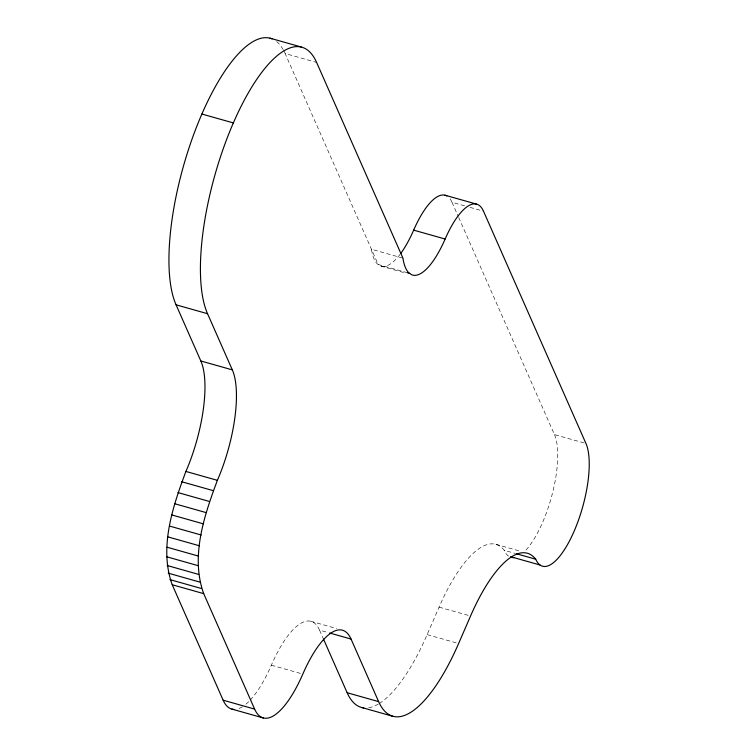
<?xml version="1.0" encoding="UTF-8"?>
<svg xmlns="http://www.w3.org/2000/svg" width="756" height="756" viewBox="0 0 756 756"><rect width="100%" height="100%" fill="white"/><g stroke="black" fill="none" stroke-linecap="round" stroke-linejoin="round"><path stroke-width="0.57" stroke-dasharray="3.78 2.83" d="M379.266 703.496A140.635 46.995 -74.2 0 0 427.14 634.624L439.075 607.134A121.395 40.569 -74.2 0 1 504.243 550.321L515.479 553.496M283.661 50.501A146.409 48.923 -74.2 0 1 285.135 53.544L316.613 62.427M450.066 198.866A67.426 22.529 -74.2 0 1 452.003 202.287L465.498 206.095M469.996 207.361L483.481 211.17M402.939 258.155L371.461 249.272A69.637 23.266 -74.2 0 0 377.348 263.938L380.419 265.961L406.284 273.266M407.399 272.736L378.17 264.487L285.135 53.544M458.675 217.416L554.469 434.596L585.947 443.479M495.993 544.348L520.723 551.332M439.075 607.134L470.553 616.017M427.14 634.624L458.618 643.517M310.792 621.262L336.647 628.557M250.227 700.075A84.766 28.322 -74.2 0 0 271.347 665.176A84.766 28.322 -74.2 0 1 319.561 630.154L327.424 632.375M271.347 665.176L302.825 674.068M452.003 202.287L458.202 216.329M319.561 630.154L322.888 637.705M400.104 254.281A69.637 23.266 -74.2 0 1 380.419 265.961M276.611 41.552A146.409 48.923 -74.2 0 1 283.141 49.546M554.469 434.596A67.426 22.529 -74.2 0 1 552.447 493.299A67.426 22.529 -74.2 0 1 524.976 551.077M508.523 556.114A67.426 22.529 -74.2 0 1 504.243 550.321M378.35 704.044A140.635 46.995 -74.2 0 1 367.974 707.852M248.696 701.662A84.766 28.322 -74.2 0 1 244.15 705.565M242.383 706.756A84.766 28.322 -74.2 0 1 237.705 708.892"/><path stroke-width="1.13" d="M233.755 709.383A84.766 28.322 -74.2 0 1 223.143 700.198L172.226 584.747C158.864 547.703 172.727 506.69 185.9 471.442A84.766 28.322 -74.2 0 0 200.841 360.981L176.072 304.829A146.409 48.923 -74.2 0 1 192.837 136.845A146.409 48.923 -74.2 0 1 272.018 38.84M378.633 701.625L351.039 639.047A84.766 28.322 -74.2 0 0 302.825 674.068A84.766 28.322 -74.2 0 1 254.621 709.09L203.704 593.64C190.342 556.586 204.205 515.583 217.378 480.334A84.766 28.322 -74.2 0 0 232.319 369.873L207.55 313.712A146.409 48.923 -74.2 0 1 233.349 122.926A146.409 48.923 -74.2 0 1 316.613 62.427L402.939 258.155A69.637 23.266 -74.2 0 0 408.826 272.831L411.907 274.853A69.637 23.266 -74.2 0 0 445.142 239.028A67.426 22.529 -74.2 0 1 483.481 211.17L585.947 443.479A67.426 22.529 -74.2 0 1 574.069 531.345A67.426 22.529 -74.2 0 1 535.72 559.204A121.395 40.569 -74.2 0 0 470.553 616.017L458.618 643.517A140.635 46.995 -74.2 0 1 378.633 701.625L347.155 692.732L323.36 638.782M269.986 38.178L301.464 47.061M201.871 114.033L233.349 122.926M445.029 195.209L476.507 204.101M400.841 253.288A69.637 23.266 -74.2 0 0 413.655 230.145L445.142 239.028M407.399 272.736L409.648 273.37M176.072 304.829L207.55 313.712M200.841 360.981L232.319 369.873M516.603 553.808L535.72 559.204M510.763 556.747L540.001 564.997M185.9 471.442L217.378 480.334M181.733 481.752L213.22 490.644M177.962 492.581L209.44 501.474M174.645 503.723L206.123 512.606M171.858 514.968L203.336 523.851M169.637 526.1L201.115 534.983M168.04 536.921L199.518 545.813M167.085 547.221L198.573 556.114M166.802 556.813L198.28 565.705M167.189 565.516L198.667 574.409M168.229 573.161L199.707 582.054M169.92 579.616L201.398 588.499M172.226 584.747L203.704 593.64M329.673 633.008L351.039 639.047M361.708 707.493L393.186 716.386M223.143 700.198L254.621 709.09M231.912 709.1L263.39 717.983M413.655 230.145A67.426 22.529 -74.2 0 1 446.862 195.946M514.222 557.569A67.426 22.529 -74.2 0 1 510.65 557.229M363.73 707.871A140.635 46.995 -74.2 0 1 347.155 692.732"/></g></svg>
